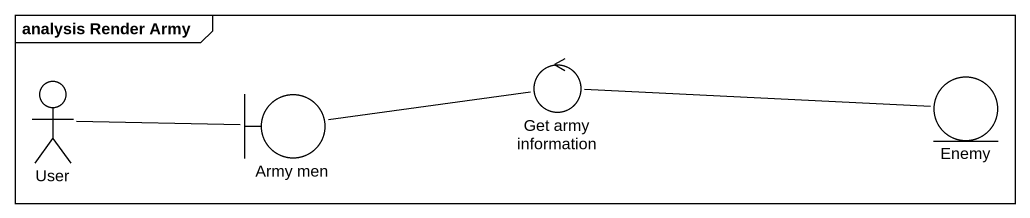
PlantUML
@startuml
mainframe analysis Render Army
actor User
control "Get army information" as Get_army_information
entity Enemy
boundary "Army men" as Army_men
Get_army_information -right- Enemy
Army_men -left- User
Army_men -right- Get_army_information
@enduml
